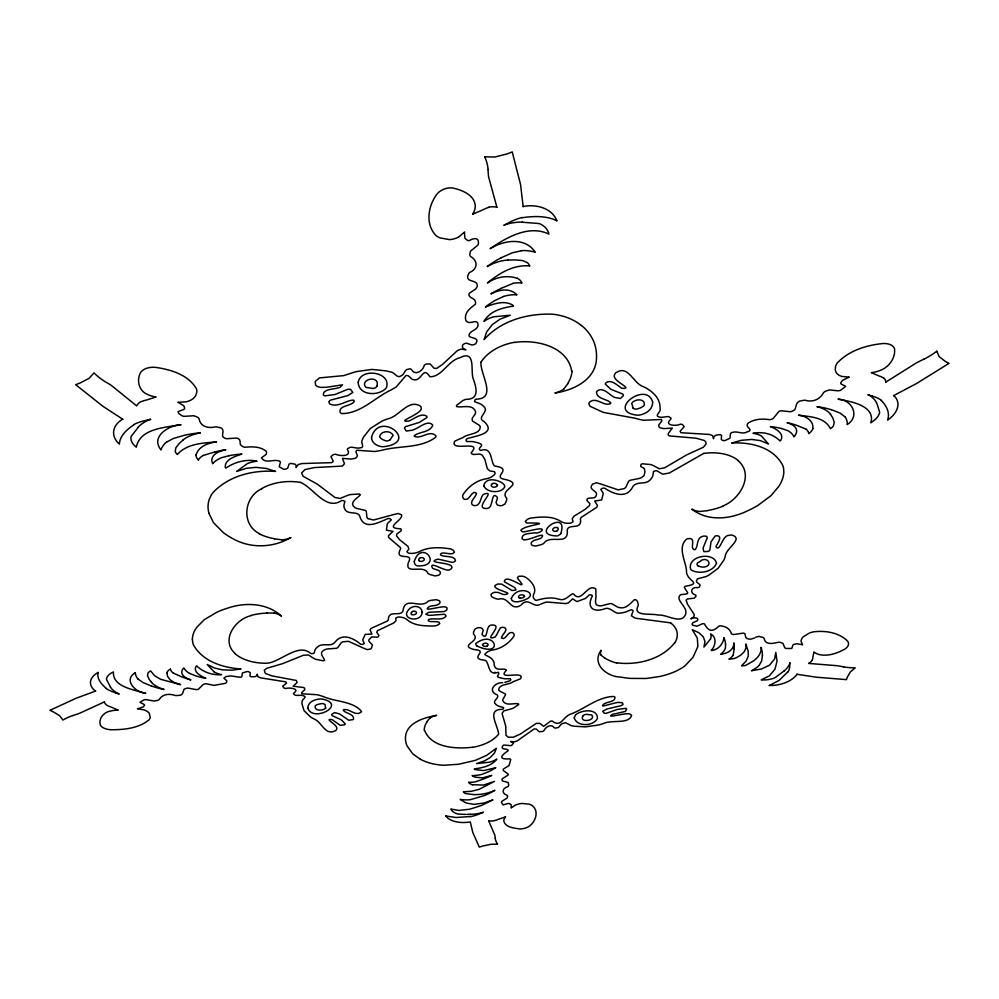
<?xml version="1.0" encoding="UTF-8"?>
<svg xmlns="http://www.w3.org/2000/svg" width="999" height="999" viewBox="0 0 999 999"><rect width="100%" height="100%" fill="white"/><g stroke="black" fill="none" stroke-linecap="round" stroke-linejoin="round"><path stroke-width="1.5" d="M762.462 655.232L761.638 661.013L759.228 665.197M734.215 648.751L733.166 655.044M723.863 637.861C723.276 643.806 718.568 649.2 712.674 650.349A7.343 4.208 -10.5 0 1 711.276 650.499C715.509 645.866 717.245 637.337 710.589 633.89A20.991 12.138 -10.1 0 1 710.526 639.16M196.129 454.832C198.564 446.241 208.554 442.794 216.583 441.92C202.959 443.057 187.05 443.481 177.298 454.508A13.112 8.679 0.6 0 1 175.25 451.61L175.762 447.939L178.896 443.868A71.666 47.028 -0.8 0 1 180.382 442.395L183.029 440.097M166.958 672.764L167.557 676.41L170.205 679.882L174.588 682.654L180.594 684.665L160.477 679.245L154.495 675.599L150.624 670.928A11.526 6.668 -0.2 0 0 148.064 672.889L147.502 675.724L149.088 679.108A64.086 37.413 -1.1 0 0 149.95 680.369L151.586 682.367M98.089 672.402C96.553 678.92 101.761 684.54 106.319 688.411M812.774 428.571C814.073 420.641 805.269 415.784 798.488 415.184C809.739 416.745 824.824 416.945 830.406 428.746A12.887 8.217 -14.7 0 0 833.391 425.949L834.277 422.302L832.891 418.194A70.854 45.242 -13.4 0 0 832.055 416.695L830.456 414.335M870.941 422.652C875.486 405.369 850.311 401.323 838.036 399.188C851.91 399.463 860.426 416.121 847.377 424.463M376.96 386.288L377.322 384.091A18.756 12.925 -3.7 0 0 376.973 381.88L376.411 380.931A4.258 2.935 -4.1 0 0 375.649 380.244C371.166 376.735 360.676 381.68 365.859 387.275A2.035 1.399 -3.9 0 0 366.346 387.5L368.132 387.724A12.675 8.679 -3.9 0 1 368.918 387.774A6.344 4.346 -3.9 0 1 369.68 387.874L370.766 388.112A28.322 19.668 -4.3 0 0 371.553 388.299L372.864 388.474A4.233 2.91 -4.1 0 0 376.81 386.263M710.401 639.16L703.933 647.102L704.969 641.533L703.333 636.912L698.776 632.642L692.27 629.695L697.327 638.111L697.876 646.49L692.994 657.342L684.852 665.958A36.638 21.066 -9.5 0 1 681.83 668.031L677.497 670.441A48.614 28.059 -9.4 0 1 659.839 676.46L646.453 678.471L630.381 678.408A67.295 39.098 -9.4 0 1 620.816 677.072C607.517 677.01 591.608 664.685 600.599 651.098A55.682 32.03 -9.4 0 1 600.948 650.386M812.212 660.102L812.711 658.591A37.363 20.979 -11.4 0 0 812.811 657.941L812.899 657.292A55.807 30.957 -12.9 0 1 813.161 655.794L813.81 652.909A63.087 35.677 -11 0 0 813.998 651.947A18.606 10.452 -12.4 0 0 819.405 654.62C828.333 656.53 837.562 653.196 845.266 648.851A10.914 6.106 -12.5 0 0 848.413 644.73L848.551 643.631A13.012 7.293 -12.4 0 0 847.239 640.721C838.373 632.404 825.361 630.419 813.661 631.818A15.709 8.866 -12.2 0 0 809.415 633.041L803.221 636.825A13.399 7.567 -12.2 0 0 801.46 639.435A13.174 7.443 -12.2 0 0 801.073 641.321L802.584 644.917A17.87 10.04 -11.7 0 0 801.285 644.542L796.965 643.743L793.955 644.355A3.609 2.035 -11.8 0 0 792.869 645.167L791.745 648.488L786.076 648.451A5.232 2.96 -11.7 0 1 784.715 647.689L782.954 643.418L780.369 642.382A7.667 4.346 -11.5 0 0 778.159 642.307C773.226 643.418 765.097 645.416 764.16 638.411A7.842 4.471 -11.2 0 0 762.786 637.35L758.915 636.388L755.706 637.137M567.782 383.791L563.848 388.911M426.785 721.89L429.67 718.343M582.817 715.896L582.38 717.369A15.172 8.442 -8.1 0 0 582.492 718.818L582.867 719.442A3.447 1.911 -7.9 0 0 583.428 719.879C586.45 721.74 595.192 719.405 591.808 714.997A1.648 0.924 -8 0 0 591.433 714.859L590.022 714.747A10.377 5.807 -8.1 0 1 589.398 714.735A5.17 2.885 -8 0 1 588.798 714.672L587.936 714.535A22.627 12.537 -7.8 0 0 587.312 714.435L586.276 714.347A3.422 1.911 -7.9 0 0 582.941 715.908M787.924 671.765L779.145 680.369L769.255 685.526M674.512 643.044C661.113 659.602 637.437 665.434 616.907 662.837M496.665 759.277C491.496 766.183 482.292 767.707 474.3 768.98A6.856 3.734 -6 0 0 474.975 769.555L483.528 770.604L495.591 767.744M560.776 533.591C569.355 507.13 527.022 535.539 557.417 535.939A8.017 5.032 -8.1 0 0 560.751 533.578M390.147 439.735L390.734 438.923A27.398 18.382 -3.9 0 0 391.009 438.399L391.396 437.662A6.169 4.121 -4.7 0 1 391.733 437.2A12.338 8.229 -4.8 0 1 392.145 436.738L392.969 435.639A1.986 1.324 -4.6 0 0 393.019 435.252C390.584 430.02 380.769 430.719 379.72 436.575A4.133 2.772 -4.4 0 0 380.007 437.387L380.719 438.211A18.244 12.263 -4.7 0 0 382.854 439.66L385.389 440.721A4.108 2.747 -4.5 0 0 390.197 439.76M138.349 427.172L131.144 436.438A13.998 9.291 1.7 0 0 130.906 437.912L131.081 439.86A21.491 14.273 1.5 0 0 136.339 447.19C139.81 428.309 165.659 427.435 181.031 424.712C169.193 425.112 150.2 436.426 160.889 449.725M511.276 807.754L515.534 805.044A11.863 6.256 -6.6 0 1 518.144 804.158A12.075 6.356 -6.6 0 1 522.115 803.471L528.971 804.12A14.148 7.455 -6.6 0 1 531.868 805.319C538.898 810.276 536.226 820.191 530.569 825.162A11.663 6.094 -6.6 0 1 527.197 827.372L525.736 827.946A9.778 5.095 -6.6 0 1 519.405 828.908C513.936 828.009 505.044 827.397 503.771 820.778A16.708 8.741 -6.6 0 1 505.594 816.845A58.392 31.256 -6 0 1 504.27 817.307L500.249 818.656A49.613 25.574 -6.5 0 0 498.176 819.392L497.29 819.729A34.353 18.219 -6 0 1 496.391 820.067L494.23 820.703A10.09 5.307 -6.1 0 1 488.711 820.941M783.915 671.053L775.074 677.672A11.651 6.506 -11.2 0 1 773.426 678.358L771.128 679.058A17.945 10.04 -11.2 0 1 761.226 679.844L769.367 675.873L774.937 669.255L777.035 661.226L775.786 652.335L774.7 658.766L769.754 665.047L761.75 668.905L751.698 670.729M135.202 672.739C122.877 680.244 135.864 692.669 145.767 693.343C134.565 689.76 112.45 687.212 113.411 671.927A18.719 10.764 0.4 0 0 107.193 676.872L106.606 678.296A12.2 7.018 0.5 0 0 106.468 679.42L110.464 687M166.758 442.02L173.376 438.474L184.141 435.352A72.353 47.128 -0.1 0 1 200.162 432.879M557.267 530.831L556.63 531.181A3.059 1.923 -8.2 0 1 552.697 529.495A3.059 1.923 -8.2 0 1 557.03 527.522M754.632 637.986L750.836 639.135A6.244 3.571 -11.2 0 1 748.813 639.023A6.543 3.746 -11.2 0 1 746.915 638.398L745.791 637.35L744.917 633.678A5.17 2.972 -11 0 0 743.281 633.104L733.89 634.527A7.48 4.321 -11 0 1 731.455 633.865C730.194 629.295 726.598 626.485 720.754 625.849A5.644 3.272 -10.7 0 0 719.043 626.023C712.225 632.454 708.853 631.693 704.32 623.851A3.671 2.135 -10.4 0 0 702.597 623.688L697.065 626.173L692.682 625.199A4.058 2.36 -10.3 0 1 692.095 624.013L692.719 622.852L697.265 620.716A4.258 2.485 -10.3 0 0 697.864 619.592L697.327 618.369L695.554 617.894A5.407 3.159 -10.3 0 0 692.282 618.256L690.846 618.818L693.98 616.67L694.255 614.597L687.437 604.07L686.138 600.199L687.499 598.95L694.205 598.189L695.953 596.266A6.244 3.696 -10.4 0 0 695.741 595.029C689.385 593.493 690.908 586.538 697.389 587.649A2.36 1.411 -10.6 0 0 697.926 587.587A2.572 1.536 -10.6 0 0 699.288 587.062L700.124 585.327A4.895 2.91 -10.6 0 0 699.725 584.49L697.04 582.342A6.481 3.871 -10.8 0 1 696.428 580.981L697.377 578.883L706.206 576.535A59.216 36.189 -10.5 0 0 709.19 574.937L718.169 568.281L723.988 559.902A40.459 24.575 -10.6 0 0 725.237 556.268C725.574 548.401 744.804 538.224 731.343 534.964A6.543 3.984 -11.7 0 0 728.983 535.389C722.352 534.765 719.892 553.059 716.021 546.665A3.946 2.398 -11.4 0 1 716.508 545.541C717.969 542.869 722.689 535.839 716.907 535.726A2.448 1.498 -11.4 0 0 714.934 536.238L711.026 541.795L709.839 550.137A3.459 2.098 -11.1 0 1 707.966 551.473L703.858 551.66L703.046 548.301A19.505 11.838 -11.4 0 1 703.683 546.478L707.342 537.674L706.518 536.276L703.945 536.063A5.657 3.459 -11.2 0 0 702.659 536.363C696.216 537.862 698.313 546.578 695.242 549.525A3.084 1.886 -10.9 0 1 694.23 549.65C689.322 548.189 696.827 537.375 688.411 538.636A5.582 3.422 -10.8 0 0 686.6 539.098C677.397 547.202 685.227 559.977 686.45 570.067A31.693 19.143 -9.9 0 1 686.475 571.815C687.012 581.381 703.146 583.179 685.139 586.338A5.332 3.184 -10.5 0 0 684.34 587.524C688.061 593.968 690.771 593.668 680.719 594.63C674.125 599.65 688.011 606.605 685.689 614.023C681.805 625.337 666.183 613.898 658.216 615.109C652.335 613.099 632.267 616.945 638.011 606.106A15.347 9.128 -9.1 0 0 638.224 604.345L637.474 601.448L635.988 599.862A2.048 1.224 -9.4 0 0 634.427 599.7C630.519 603.146 626.173 609.44 619.018 607.529A8.229 4.908 -9.1 0 1 616.333 606.331L611.675 603.658A6.494 3.871 -8.9 0 0 610.014 603.596L601.898 605.731A7.23 4.321 -8.7 0 1 599.537 605.806C592.769 605.706 596.828 598.126 595.854 594.155A32.305 19.393 -9.3 0 1 595.941 592.02L595.741 588.798L593.019 587.749A5.944 3.584 -8.6 0 0 591.845 587.799C585.576 588.748 580.219 602.459 573.588 594.03A3.297 1.986 -8.2 0 0 572.252 593.93C567.969 596.328 564.81 601.435 558.516 599.1C550.699 596.79 543.119 598.438 536.213 600.449A5.719 3.459 -7.5 0 1 534.94 599.837L533.553 598.039A13.174 7.967 -7.7 0 1 533.616 594.368C537.587 587.912 530.369 579.994 524.95 576.91A10.377 6.331 -7.2 0 0 521.815 576.148L518.718 576.348L517.532 577.572A4.133 2.535 -7.3 0 0 517.47 578.271C530.794 593.593 510.751 576.46 505.644 579.47A4.92 3.009 -7 0 0 504.67 580.481L504.483 580.844A3.297 2.023 -7 0 0 504.495 581.88L512.724 586.438A20.23 12.275 -6.7 0 1 513.811 587.062A21.603 13.099 -6.7 0 1 515.222 588.074L515.934 590.034L512.025 590.534L501.723 584.128L497.814 584.003L495.179 585.352A4.171 2.547 -6.8 0 0 494.717 586.176C495.404 590.646 515.984 593.231 504.283 594.567A7.343 4.471 -6.9 0 1 502.709 594.28L498.139 592.407L494.88 592.295A5.432 3.297 -6.7 0 0 493.056 592.857L492.519 593.131A4.583 2.785 -6.7 0 0 490.996 594.692L491.633 596.74L495.554 598.588A17.42 10.614 -6.9 0 0 498.326 599.238C509.103 595.704 509.902 611.75 520.741 605.382C528.346 596.303 532.405 607.817 539.66 604.707M885.851 382.093L915.908 363.199A69.093 43.269 -17.3 0 1 918.893 361.613L924.087 359.028M261.713 488.786C243.594 496.965 241.034 524.775 259.615 533.753M134.141 424.612C127.41 429.17 119.868 435.327 119.356 444.105A27.897 18.544 1.8 0 1 122.677 419.168M458.653 237.025L464.61 232.018A22.89 16.971 -8.1 0 0 464.498 233.579L464.947 238.299L467.407 240.397A4.583 3.397 -7.4 0 0 469.393 240.547C473.002 238.361 479.133 236.651 478.446 243.381A6.631 4.895 -7.5 0 1 477.609 245.354L470.504 251.161L469.742 254.47A9.678 7.105 -7.7 0 0 470.566 256.493C478.146 260.602 477.834 269.193 469.555 272.452A9.74 7.068 -7.5 0 0 468.219 274.65C465.309 281.631 473.688 280.032 476.56 283.204A7.692 5.557 -7.2 0 1 477.21 285.04A8.054 5.819 -7.2 0 1 476.873 287.225L475.487 289.148L469.28 293.256A6.344 4.57 -7.3 0 0 468.956 295.155C469.742 298.501 474.937 297.977 475.449 301.698A9.103 6.518 -7 0 1 475.299 304.32C470.379 308.154 464.036 312.325 465.696 320.142A6.818 4.845 -7.1 0 0 466.708 321.391C469.967 325.05 477.722 317.932 478.059 324.8C478.046 330.382 470.154 330.07 469.043 335.027A4.383 3.084 -7.1 0 0 469.48 336.526C472.04 338.474 479.345 337.712 476.148 343.069A4.808 3.372 -7 0 1 474.338 344.53L472.077 345.005L466.545 343.219A5.032 3.521 -6.8 0 0 464.398 343.681L462.537 345.105L462.437 346.903A6.531 4.57 -6.9 0 0 462.874 347.764A6.394 4.483 -6.9 0 0 464.41 349.138L465.959 349.787L461.014 349.126L457.392 350.612L442.594 364.335L436.75 368.369L434.128 368.331L430.094 363.886L426.211 364.086A7.193 4.995 -5.7 0 0 424.3 365.222C423.264 370.679 415.259 376.161 411.65 369.792A2.697 1.873 -5.1 0 0 411.326 369.43A2.947 2.035 -5.1 0 0 409.902 368.818L406.743 369.568A5.594 3.871 -5.1 0 0 405.582 370.517L403.296 374.175A7.393 5.12 -4.8 0 1 401.398 375.686C396.74 379.183 394.705 371.778 390.147 371.89A65.01 44.106 -3.8 0 0 386.338 370.904L372.003 369.418L356.443 371.591A44.93 30.682 -4 0 0 350.324 373.476L343.644 375.624L319.418 377.909L315.16 381.531L315.647 385.114A7.293 5.032 -2.6 0 0 317.357 386.488L320.617 387.4L326.648 387.262L342.545 384.827L339.935 387.387A4.408 3.034 -3.1 0 1 338.037 387.874C333.466 389.398 323.052 388.973 323.326 394.817A2.71 1.848 -2.8 0 0 324.95 395.841L334.902 394.543L347.902 389.248A3.846 2.647 -3.4 0 1 350.736 389.598L352.822 392.395L348.139 395.442A21.803 15.047 -3.1 0 1 345.142 396.316L330.469 400.137L328.783 401.723L329.608 403.683A6.231 4.258 -3 0 0 330.619 404.37C338.474 407.367 346.278 400.274 353.396 400.075A3.409 2.335 -3.5 0 1 354.021 400.699L354.22 401.436C351.311 406.418 337.899 405.257 340.247 412.637A6.119 4.158 -3.3 0 0 341.708 413.561C359.702 413.736 373.314 399.15 388.524 391.233A35.265 23.939 -5.1 0 1 391.233 389.897L396.228 386.938L406.056 375.399L408.254 375.711L412.237 379.37L414.722 379.882A6.106 4.221 -5.3 0 0 416.958 379.558C423.002 376.523 423.776 367.207 429.907 376.76C442.033 377.06 447.877 360.639 459.94 357.679C475.586 349.875 470.791 369.131 472.839 377.622C476.011 386.7 480.507 399.5 465.896 399.35A17.32 11.713 -6.7 0 0 462.937 400.512L456.543 405.419A2.31 1.573 -6.4 0 0 456.88 406.655C462.562 407.854 472.989 403.534 475.636 411.938A9.253 6.256 -6.6 0 1 474.725 414.71L472.327 418.069L472.152 419.917A7.293 4.908 -6.9 0 0 472.689 421.128L479.27 425.299A8.042 5.382 -6.7 0 1 480.282 426.885C479.92 434.74 467.857 433.329 463.012 437.55A36.014 24.301 -6 0 1 459.577 438.961L454.582 441.296L453.983 443.843A6.531 4.346 -6.3 0 0 454.508 444.617C457.629 449.4 481.793 440.996 471.228 452.697A3.609 2.385 -6.6 0 0 471.578 453.658L473.314 454.495L479.857 454.07L482.217 455.082L484.852 459.39L487.4 468.831L490.01 471.004L494.48 471.665L495.104 473.201A6.169 4.021 -6.9 0 1 494.592 474.425L492.282 476.473A14.236 9.303 -6.8 0 1 486.488 478.758C476.798 480.044 467.757 486.963 462.787 495.092A10.952 7.068 -6.5 0 0 462.799 497.502L464.223 499.313L466.496 499.313A4.358 2.81 -6.3 0 0 467.569 498.938C470.267 497.34 473.176 489.722 476.498 493.356C476.161 496.978 467.732 503.134 473.651 505.556A5.17 3.322 -6.5 0 0 475.524 505.556L476.148 505.457A3.459 2.223 -6.5 0 0 477.722 504.832L479.582 502.659L481.73 496.965A21.416 13.749 -7.1 0 1 482.305 495.904A22.877 14.685 -7.2 0 1 483.341 494.405C498.114 488.861 472.977 508.616 486.288 508.528A4.371 2.797 -6.8 0 0 487.724 508.316C493.681 507.467 490.959 489.81 497.265 497.327A7.755 4.983 -6.8 0 1 497.365 498.489L496.066 502.485L497.04 504.582A5.732 3.671 -7.1 0 0 498.551 505.382L499.163 505.544A4.845 3.109 -7.1 0 0 502.097 505.556L505.069 503.933L506.568 500.362A18.369 11.801 -6.8 0 0 506.618 498.226C498.513 489.348 524.775 484.565 506.006 479.607C489.91 477.36 514.622 468.968 494.955 466.071A10.14 6.656 -7.3 0 1 493.606 464.847C490.409 458.529 491.483 446.678 480.756 450.462C475.037 447.627 489.572 445.067 474.425 441.958A7.18 4.758 -6.6 0 0 472.14 441.583L466.583 441.508L465.996 439.972A4.908 3.259 -6.6 0 1 466.283 439.548A4.608 3.072 -6.6 0 1 467.282 438.648C474.875 435.939 497.415 433.753 484.028 421.516C475.774 417.694 489.835 411.625 483.828 406.618A16.971 11.464 -6.6 0 0 482.067 404.97A14.823 10.015 -6.7 0 0 480.069 403.758L474.537 401.648L474.962 399.937A5.782 3.934 -6.9 0 1 476.036 399.188C497.839 398.838 479.695 373.601 481.006 362.063M703.858 453.359L669.28 473.026L662.812 474.188L657.042 470.916A5.519 3.534 -10.7 0 0 655.744 470.741L653.483 471.466L652.859 475.599A14.211 9.116 -10.4 0 1 652.072 477.347A16.284 10.44 -10.3 0 1 650.674 479.208C646.316 485.714 635.639 480.157 632.317 487.599C625.811 499.2 612.936 493.643 604.657 488.186A4.458 2.847 -9.5 0 0 603.159 488.149A4.733 3.022 -9.5 0 0 602.509 488.236L600.786 489.41L602.772 492.47A6.943 4.433 -9.3 0 1 603.159 493.918L601.685 499.937L594.655 501.098L597.502 505.581L596.715 507.33L581.406 517.257A9.765 6.144 -9 0 0 580.369 518.681C582.792 531.98 565.571 521.403 567.357 532.367C567.02 545.591 549.438 534.178 543.668 543.531A17.97 11.264 -7.7 0 1 540.896 544.767L535.664 546.066L532.38 545.442A4.72 2.947 -7.7 0 1 531.218 543.868L531.193 543.444A5.594 3.484 -7.7 0 1 531.63 542.17L533.978 540.409L539.672 538.761A7.58 4.745 -7.7 0 0 541.146 538.024C548.264 529.857 526.348 542.357 523.001 539.385A4.283 2.685 -7.5 0 1 522.14 538.736C521.216 532.904 530.694 533.791 534.64 532.754C538.024 534.502 546.903 528.396 539.398 528.871A22.265 13.899 -7.8 0 0 537.037 529.183A20.854 13.024 -7.8 0 0 535.414 529.495L523.526 531.943A3.397 2.148 -7.5 0 1 522.065 531.468L521.678 531.193A5.07 3.197 -7.5 0 1 520.929 530.169C524.762 524.725 556.505 522.964 527.16 523.001A4.283 2.71 -7.7 0 1 526.211 522.639L525.299 521.403L527.097 519.567A10.739 6.781 -7.7 0 1 530.257 518.156C540.184 516.82 552.172 515.621 560.876 521.453A13.811 8.741 -8.6 0 0 566.071 523.226L569.58 523.289A5.982 3.771 -8.5 0 0 571.341 522.864L573.051 521.64L572.19 518.868L573.95 516.221L585.014 509.44L589.497 505.569L589.885 503.721L586.838 500.424L587.237 499.013A3.496 2.223 -9.1 0 1 588.336 498.276C591.396 497.564 595.779 499.163 596.503 494.73C597.502 490.734 587.812 489.572 592.27 484.602A6.331 4.058 -9.4 0 1 593.044 483.891L596.515 482.767L601.361 484.178A34.828 22.515 -10.1 0 0 604.445 485.239L618.194 489.872L624.25 488.586A7.742 4.945 -9.8 0 0 625.874 487.15L628.658 481.281A6.993 4.458 -10.2 0 1 629.969 480.319L637.399 478.796A8.891 5.707 -10.3 0 0 641.171 477.747L644.03 475.649L644.967 471.84L644.343 468.568L640.684 466.421L640.933 464.66A2.223 1.436 -10.5 0 1 642.345 463.786L650.736 464.56A16.596 10.639 -10.4 0 1 653.234 465.522L659.29 468.768L664.572 467.844L686.713 454.845L703.421 447.227L706.118 443.943L705.756 441.87L704.208 440.434L695.941 438.186L669.442 435.914L668.256 435.015L668.269 433.491L672.315 428.134L663.773 428.596L660.202 427.834A5.882 3.859 -11.4 0 1 658.99 426.773L658.741 425.099L661.85 420.904L661.45 419.493L643.468 420.254L637.911 419.056A34.353 22.515 -10.2 0 0 635.239 418.256L603.296 412.387L590.122 406.318L588.811 403.708A6.056 4.058 -9.9 0 1 589.447 402.347C595.829 396.178 603.483 406.493 610.214 403.746A3.359 2.26 -10.2 0 0 610.801 403.047C608.304 399.076 596.69 399.225 596.478 392.182A6.169 4.158 -10.2 0 1 596.977 391.221C601.985 386.663 608.179 393.306 612.474 396.216A21.466 14.473 -10.9 0 0 614.76 397.465L620.429 398.514L623.239 395.779A3.784 2.547 -10.6 0 0 622.614 393.956L610.864 389.298L605.369 384.19A2.672 1.811 -10.4 0 1 606.068 382.679C611.026 379.233 616.72 384.765 620.629 387.487A4.346 2.935 -10.8 0 0 621.977 388.324C634.877 389.111 611.176 381.044 614.56 374.65A7.205 4.883 -10.8 0 1 615.696 372.902C628.433 364.048 633.016 383.579 643.606 386.8A44.093 29.346 -10.4 0 1 648.226 389.31C654.045 393.057 659.477 398.738 659.964 405.981A64.136 42.72 -9.9 0 1 660.114 408.666C661.45 412.025 653.608 415.834 659.427 417.045A7.155 4.733 -11.5 0 0 661.987 417.295L667.344 416.595A5.395 3.546 -11.5 0 1 668.93 416.733L670.978 418.094A2.835 1.873 -11.5 0 1 670.729 419.218A2.61 1.711 -11.5 0 1 670.404 419.592C663.773 425.749 676.61 426.311 680.481 424.15A6.893 4.508 -11.7 0 1 682.542 424.6L684.153 426.635L680.119 431.268L680.981 432.729L709.615 434.465L712.624 435.639L713.486 438.673L713.761 437.487A6.044 3.896 -12.4 0 1 714.884 435.926A6.169 3.984 -12.5 0 1 715.771 435.227L720.279 434.565A4.758 3.072 -12.4 0 1 721.54 435.489L721.253 439.423L722.577 440.384A4.533 2.922 -12.6 0 0 724.899 440.584L729.932 438.261L730.469 433.516A4.121 2.66 -12.8 0 1 732.117 432.48C737.062 430.519 742.282 434.84 747.127 431.93C754.582 429.807 745.254 427.522 747.452 424.026A6.394 4.133 -13.3 0 1 748.588 422.827C755.356 418.606 762.974 418.681 770.167 419.73A8.529 5.519 -13.8 0 0 773.251 418.456L778.795 411.563A5.919 3.821 -14 0 1 781.093 410.751L790.396 411.738A7.517 4.87 -14.3 0 0 793.019 410.789A7.168 4.645 -14.3 0 0 794.917 409.49C796.603 405.781 795.753 400.911 802.172 400.624A9.041 5.844 -14.6 0 1 805.082 400.224C812.474 402.56 820.029 399.588 823.526 392.657A8.941 5.769 -15.2 0 1 825.574 391.183L829.532 389.935L838.149 390.821A6.131 3.971 -15.5 0 0 840.609 390.272L845.678 386.401L841.133 384.003A4.233 2.747 -15.7 0 1 840.733 382.854L842.369 380.482L847.514 377.884A21.041 13.536 -15.8 0 1 849.3 377.16L841.945 376.448A15.559 10.14 -16.1 0 1 839.135 375.262A15.834 10.327 -16.1 0 1 836.338 372.752L835.251 370.117L835.501 366.608A18.581 12.1 -16.1 0 1 837.199 363.049C848.763 350.674 865.933 345.329 882.442 343.581A15.559 10.127 -16.8 0 1 888.635 344.068L890.421 344.68A13.062 8.504 -16.9 0 1 894.58 348.976C895.466 358.067 889.135 366.945 880.756 370.192A22.19 14.436 -16.6 0 1 871.328 372.664A73.139 46.728 -14.9 0 1 872.789 373.276L877.072 375.149A67.907 44.156 -17.9 0 0 879.37 376.074L880.406 376.448A43.831 28.009 -15.6 0 1 881.418 376.848L883.541 377.934M540.771 604.095L545.167 602.385A9.278 5.569 -7.7 0 1 547.352 602.047L565.846 603.596L568.319 602.921L572.664 598.838L576.898 601.585L584.827 598.701A6.543 3.934 -8.4 0 0 586.425 597.652L589.36 594.855L591.47 594.992A4.446 2.672 -8.5 0 1 591.833 595.254A4.183 2.51 -8.5 0 1 592.37 596.016C586.937 605.756 591.495 612.911 603.846 609.115C610.601 605.531 614.173 615.172 620.903 612.949A15.072 8.991 -9.1 0 0 623.626 612.512A13.149 7.842 -9.1 0 0 625.986 611.863L631.106 609.715L632.804 610.377A5.082 3.009 -9.2 0 1 633.091 611.101L631.405 615.771L635.189 618.156L670.666 622.864M501.186 257.73L512.4 252.772L521.353 250.774M723.239 505.819C739.909 499.2 754.495 475.099 738.249 460.751M893.493 395.691L916.558 383.504L949.05 363.361A58.554 37.462 -19.1 0 1 945.391 361.451L939.185 356.68L936.762 351.211M203.409 455.444L214.76 451.935M500.974 288.424L512.999 283.429M104.283 701.96L79.733 713.211A61.239 34.903 1.7 0 1 77.285 714.11L73.027 715.521M412.45 611.463L413.124 611.213A2.935 1.773 -5 0 1 416.421 613.211A2.935 1.773 -5 0 1 411.925 614.547M485.564 307.018C493.856 303.758 504.408 300.062 512.649 305.082A8.979 6.394 -8.2 0 1 513.486 306.119C502.46 307.667 489.847 310.951 483.978 321.391A25.237 17.745 -7.9 0 1 493.356 316.833L510.264 315.222L499.85 319.28L492.282 324.638L486.6 331.968L484.103 339.635C500.861 320.492 527.672 313.261 552.335 314.21A44.093 30.682 -9 0 1 557.367 314.86L563.523 316.308A58.029 40.222 -8.7 0 1 581.406 325.549M503.459 296.553L496.003 299.975A60.727 42.582 -8.7 0 0 485.514 306.98M251.011 615.671C235.027 619.23 220.217 640.646 235.389 653.721M95.704 691.008L76.274 698.201L49.95 710.301A48.476 26.761 1.7 0 1 53.571 712L59.615 715.709L62.912 720.054A53.721 29.695 0.4 0 1 72.952 715.471M488.961 207.268L485.851 208.416A47.89 35.315 -8.7 0 0 484.565 209.016L483.279 209.628A74.026 56.931 -7.1 0 1 480.294 210.976L474.55 213.399A79.583 57.93 -8.6 0 0 472.652 214.236M241.708 454.133C235.514 456.331 225.012 459.078 225.187 467.12A8.429 5.544 -0.6 0 0 225.774 468.119C234.84 461.95 246.254 458.803 257.118 461.238A23.776 15.559 -1.3 0 0 247.39 463.598L236.626 471.466L246.353 468.319L255.869 467.357L266.421 468.469L275.599 471.416C253.197 469.792 228.958 475.749 213.137 492.432A41.284 26.573 -1.2 0 0 211.126 495.342L209.303 499.238A54.458 35.04 -1.5 0 0 209.003 513.324M504.807 682.317L509.74 680.881A3.984 2.298 -6.7 0 0 510.601 680.194A4.246 2.448 -6.7 0 0 510.851 679.869L510.352 678.733L505.544 678.783A6.244 3.609 -6.7 0 1 503.558 678.546C492.245 676.523 500.661 675.599 498.401 672.24C488.536 675.774 489.835 666.82 486.401 661.276A8.991 5.232 -6.2 0 0 485.177 660.327C466.97 658.441 490.347 650.686 474.038 649.537C458.116 645.142 481.393 641.683 473.576 634.153A16.983 10.09 -6.5 0 1 473.538 632.33L474.8 629.245L477.51 627.797A4.495 2.672 -6.2 0 1 480.257 627.772L480.831 627.909A5.32 3.159 -6.2 0 1 482.255 628.571L483.229 630.357L482.13 633.778A7.155 4.246 -6.4 0 0 482.255 634.777C488.186 641.183 485.427 625.898 490.859 625.199A4.058 2.423 -6.5 0 1 492.195 624.999C504.532 624.662 481.693 641.945 495.142 637.012A21.166 12.575 -6.2 0 0 496.078 635.739A19.805 11.763 -6.2 0 0 496.603 634.827L500.224 628.059A3.209 1.911 -6.7 0 1 501.673 627.497L502.247 627.397A4.77 2.835 -6.7 0 1 503.996 627.372C509.59 629.382 501.361 634.802 501.523 637.986C504.795 640.484 507.042 634.34 509.602 632.941A3.996 2.36 -6.9 0 1 510.601 632.604L512.687 632.567L513.986 634.078A10.052 5.944 -6.7 0 1 513.986 636.113C509.278 643.169 501.073 648.813 492.519 650.012A12.712 7.43 -6.5 0 0 487.337 651.972L485.302 653.658A5.532 3.247 -6.4 0 0 484.865 654.645C488.586 656.842 494.605 658.503 494.268 665.396C495.754 671.59 502.147 667.956 506.006 669.592A3.159 1.836 -6.6 0 1 506.318 670.317C497.277 679.632 518.256 672.439 520.816 676.161A5.657 3.259 -6.8 0 1 521.253 676.723L520.704 678.646L516.383 680.494A30.357 17.27 -7 0 0 513.411 681.605C509.403 685.052 499.3 683.578 498.626 689.809A6.881 3.934 -6.6 0 0 499.5 690.946L505.119 693.818A6.169 3.521 -6.5 0 1 505.581 694.68L503.421 698.463A7.78 4.421 -6.7 0 0 502.672 700.436C505.494 706.58 513.561 702.859 518.344 703.746A1.936 1.099 -6.8 0 1 518.618 704.607L513.261 708.141A14.523 8.242 -6.6 0 1 510.814 709.015L503.771 710.888L502.072 713.473L505.769 726.348L505.969 735.326L508.354 737.225L513.361 737.2L520.167 734.165L536.451 723.326L539.785 723.388L543.693 726.373L550.299 721.266A4.92 2.735 -7.3 0 1 552.11 720.991C561.475 728.433 562.824 715.983 571.565 713.798A29.396 16.608 -7.5 0 0 573.851 712.836C586.925 707.055 599.063 696.753 613.823 696.478A5.07 2.847 -8.4 0 1 614.934 697.102C615.784 702.984 604.245 701.148 602.522 705.656A2.797 1.573 -8.3 0 0 602.971 706.081L617.457 702.409L621.853 702.647A5.107 2.86 -8.5 0 1 622.589 703.096L623.039 704.42L621.503 705.544L609.278 708.453A17.557 9.753 -8.4 0 0 606.78 709.115L602.722 711.276L604.12 713.111A3.134 1.748 -8.3 0 0 606.368 713.286L617.32 709.44L625.449 708.353A2.198 1.224 -8.6 0 1 626.635 709.003L625.424 711.413L614.123 713.985A3.559 1.973 -8.4 0 0 612.549 714.347C603.771 719.542 628.371 711.388 630.419 714.447A5.857 3.247 -8.6 0 1 631.605 715.334C629.083 724.712 610.988 719.28 602.971 723.738A36.951 20.742 -8 0 1 597.976 725.087L585.526 726.86L574.288 726.223A54.121 30.544 -8.2 0 1 571.328 725.674L565.621 722.776L562.587 723.451A5.932 3.297 -7.6 0 0 560.988 724.487L558.99 726.91A4.495 2.498 -7.4 0 1 558.016 727.559L555.469 728.109A2.36 1.311 -7.4 0 1 554.095 727.497C551.148 723.438 545.342 727.047 543.893 730.769A5.769 3.209 -7.1 0 1 542.332 731.53L539.235 731.755L536.151 728.983L534.065 729.02L517.37 740.808L514.51 741.832L510.614 741.533L511.825 741.907A5.032 2.772 -6.5 0 1 513.036 742.719A5.132 2.835 -6.5 0 1 513.374 743.244L511.825 745.291A3.959 2.185 -6.6 0 1 510.127 745.629L504.008 745.017A3.771 2.085 -6.5 0 0 502.597 745.953C500.374 749.7 506.056 748.563 507.829 749.812A3.409 1.873 -6.5 0 1 508.166 750.711C500.274 756.006 498.414 759.715 509.965 758.84A5.232 2.86 -6.5 0 1 510.739 759.552L509.003 765.596L503.421 769.03A6.893 3.734 -6.5 0 0 503.309 770.541L508.216 774.1A4.77 2.585 -6.4 0 1 507.967 775.174L502.31 778.758A6.006 3.234 -6.5 0 0 502.06 779.982A5.732 3.084 -6.4 0 0 502.559 780.981L508.254 782.504L508.753 785.464A7.205 3.859 -6.3 0 1 507.767 786.688C502.122 788.174 501.311 793.443 507.03 795.266A7.018 3.734 -6.3 0 1 507.629 796.315L507.08 798.064L501.973 801.285A4.77 2.522 -6.4 0 0 501.386 802.334L503.134 804.907L507.879 803.533A3.272 1.736 -6.4 0 1 509.303 803.558L511.063 804.57L511.363 806.967A16.309 8.616 -6.2 0 1 511.288 807.754M228.996 455.694L221.566 457.679A25.787 16.896 -0.7 0 0 212.7 463.598M502.734 682.717C494.817 682.142 487.05 691.083 497.29 694.917C499.925 698.164 491.171 701.098 495.854 704.357A14.273 8.104 -6.6 0 0 497.34 705.469A12.45 7.068 -6.6 0 0 499.013 706.268L503.633 707.617L503.296 708.803A4.82 2.722 -6.5 0 1 502.397 709.34C485.901 709.14 498.002 725.299 498.613 734.128A35.552 19.88 -5.8 0 1 472.29 747.389M225.649 449.75C220.242 451.036 212.675 453.221 211.8 459.652A18.819 12.413 -0.6 0 0 212.637 463.561M707.105 510.701L699.75 511.476A16.296 10.19 -11.5 0 1 692.045 509.19M522.027 217.732C533.603 216.071 546.116 215.547 556.93 220.729M470.754 816.508L456.168 817.507L445.791 815.996M472.252 747.277C455.969 749.1 431.668 747.976 424.575 730.381M514.635 342.457C535.939 339.136 567.707 346.378 571.69 371.153M494.53 672.414L495.204 672.352M507.829 260.127L512.499 259.927A76.249 54.096 -8.2 0 1 515.347 259.927L522.564 260.564L527.46 262.687A14.036 10.19 -8.8 0 1 529.657 265.921M266.895 612.986L274.076 613.111M470.392 814.285L467.082 814.372M465.809 814.41L458.479 814.098A10.789 5.707 -5.7 0 1 456.993 813.748L455.269 813.099A16.596 8.804 -5.8 0 1 450.861 809.04L459.028 810.451L469.867 809.165L481.393 805.519L492.919 799.874L483.953 803.046L473.863 804.382L465.984 802.946L460.139 799.387A23.964 12.875 -5.8 0 0 470.179 799.737L484.715 795.441A59.103 32.143 -5.6 0 0 494.742 790.384M281.793 539.76L274.475 538.873M463.511 791.845L471.491 791.258L478.921 789.422L494.493 781.393L483.616 785.039L472.352 784.739M522.34 222.228L538.985 223.539A15.072 11.114 -9.6 0 1 541.021 224.35L543.344 225.762A23.114 17.008 -9.4 0 1 548.926 234.103C528.946 224.488 506.543 237.337 490.122 248.726C503.334 240.247 525.162 236.751 535.039 252.01M529.707 265.909C513.686 264.448 499.25 273.139 487.4 282.992C495.879 277.01 507.342 274.837 517.207 278.346M520.292 598.276L519.58 598.176A2.947 1.786 -7.2 0 1 520.042 595.167A2.947 1.786 -7.2 0 1 524.375 596.141M484.702 156.818L494.855 157.03L506.643 154.021A64.985 51.124 -9.1 0 0 512.225 151.91L520.579 184.628L523.176 206.756M796.765 674.263L816.395 677.21L846.503 679.632A47.003 25.537 -13 0 1 847.377 677.072L850.399 671.865L855.219 667.856A54.508 30.507 -13 0 1 843.593 666.907M843.656 666.845L839.51 666.083A57.03 31.081 -11.6 0 0 837.012 665.696L808.603 663.411A11.076 6.194 -11.8 0 0 812.337 660.114M781.668 428.534L787.899 430.719A25.487 16.234 -13.4 0 1 794.005 436.825A18.594 11.901 -13.7 0 0 796.34 432.929C798.201 427.272 791.595 423.788 787.05 422.714A78.109 49.213 -12.7 0 1 796.415 425.224L805.756 428.971M871.877 395.916L869.555 395.292A41.783 26.486 -15.2 0 0 867.969 394.93M831.193 409.615L840.009 413.012L844.817 416.708M190.709 679.844C186.9 678.483 180.657 675.898 181.918 670.841A16.671 9.678 -0.9 0 1 183.853 667.944A23.114 13.511 -1 0 0 189.635 673.476M115.409 692.794L117.582 693.481A37.462 21.653 0.2 0 0 119.068 693.893M151.224 685.963L142.932 682.504L138.237 679.158M189.723 673.426L195.467 675.761A52.023 30.694 -1.3 0 0 205.831 678.358C201.586 676.286 193.007 672.502 195.866 666.608A7.505 4.371 -1 0 1 196.703 665.896C203.159 672.302 212.462 675.299 221.466 674.675A21.379 12.512 -1.5 0 1 213.911 671.79M420.404 759.302L412.812 753.92L407.105 745.991A63.924 35.602 -5.9 0 1 405.557 740.484C403.783 723.85 422.452 717.981 435.514 715.559A53.172 29.458 -5.5 0 1 436.638 715.346A14.361 8.067 -5.4 0 0 429.57 718.293M605.044 658.316L601.311 655.369M122.902 419.33L102.847 406.243L75.612 384.652A60.327 41.471 5.1 0 0 80.395 382.867L89.148 378.296L94.031 372.864A67.058 46.678 2.4 0 0 104.545 381.343L109.241 384.078A71.316 47.378 3.9 0 1 111.826 385.789L136.676 405.931A13.399 9.028 1.8 0 1 140.747 401.748L143.569 400.811A44.68 29.845 1.3 0 1 144.83 400.462L146.091 400.112A69.381 47.927 3.1 0 0 148.951 399.275L154.308 397.552A74.376 49.388 0.6 0 1 156.106 397.003A22.577 15.46 1.8 0 1 146.978 394.168C138.699 390.671 136.339 379.682 140.709 372.34A13.299 9.128 2 0 1 146.928 368.219L149.088 367.657A15.847 10.864 2 0 1 155.931 367.42C171.116 369.655 188.187 374.762 196.416 388.673A18.869 12.875 1.2 0 1 196.791 392.282L195.642 395.791L193.431 398.376A16.084 10.977 1.2 0 1 189.46 400.774A15.809 10.789 1.2 0 1 185.989 401.86L177.872 402.31A21.429 14.423 1.4 0 1 179.483 403.084L183.928 405.869L184.715 408.291A4.308 2.91 1 0 1 183.828 409.428L178.022 411.663L178.759 413.449L181.868 415.709A6.231 4.208 0.9 0 0 184.266 416.346L193.794 415.746L197.49 417.145A9.091 6.106 0.7 0 1 199.076 418.681C200.212 426.785 208.591 428.646 215.584 426.823A9.166 6.131 0 0 1 218.494 427.322C225.399 428.196 222.165 432.654 222.615 436.363A7.255 4.845 -0.4 0 0 224.101 437.712A7.605 5.082 -0.4 0 0 226.486 438.736L236.651 438.049A5.994 3.996 -0.6 0 1 238.749 438.936C241.421 440.484 238.699 444.468 241.833 445.929A8.616 5.744 -0.9 0 0 244.555 447.29C251.76 446.628 259.49 446.203 265.884 450.986A6.444 4.271 -1.3 0 1 266.583 452.21L266.221 454.32L261.463 457.829C265.584 464.26 273.476 458.803 279.208 461.001A4.146 2.735 -1.7 0 1 280.507 462.062L279.196 466.758L283.504 469.193A4.558 3.009 -1.9 0 0 286.001 469.055L287.737 468.131L288.986 464.248A4.783 3.147 -2.1 0 1 290.659 463.374L295.055 464.148A6.194 4.083 -2 0 1 295.704 464.86A6.069 3.996 -2 0 1 296.253 466.433L296.066 467.607L298.139 464.635L301.71 463.573L331.793 462.637L333.241 461.226L330.906 456.58L333.341 454.62A6.893 4.558 -3.2 0 1 335.627 454.245C339.398 456.106 351.848 456.843 347.677 450.074A2.597 1.736 -3.5 0 1 347.49 449.7A2.835 1.886 -3.5 0 1 347.677 448.588L350.274 447.315A5.382 3.584 -3.5 0 1 351.948 447.227L357.13 448.064A7.13 4.758 -3.7 0 0 359.827 447.902C365.796 447.664 360.102 442.732 362.35 439.697A63.486 42.17 -5.4 0 1 363.536 437.087L370.342 428.471L381.818 421.216A43.731 29.121 -4.9 0 1 387.45 418.931C399.463 416.745 408.404 398.189 420.766 406.381A7.143 4.845 -5.2 0 1 421.241 408.116C422.627 413.836 394.867 422.177 408.616 421.116A4.308 2.91 -5 0 0 410.277 420.354C415.109 418.219 421.603 412.712 426.66 416.171A2.647 1.786 -5.4 0 1 426.798 417.657L419.368 422.415L405.831 426.548A3.759 2.522 -5 0 0 404.508 428.309L406.281 431.044L412.362 430.207A21.291 14.398 -4.9 0 0 415.122 429.071C420.279 426.96 427.609 420.055 432.492 424.725A6.094 4.096 -5.5 0 1 432.629 425.674C429.558 432.567 418.793 431.755 414.21 435.739A3.334 2.235 -5.2 0 0 414.523 436.438C421.128 439.41 429.87 429.545 435.776 435.714A5.994 4.008 -5.6 0 1 435.889 437.05C421.678 448.226 400.961 445.616 383.841 449.775A34.128 22.403 -4.6 0 0 380.831 450.487L374.75 451.498L356.818 450.237L355.881 451.598L357.417 455.794L356.518 457.417A5.869 3.896 -3.6 0 1 354.882 458.416L350.961 459.053L342.432 458.379L344.48 463.736L342.345 466.071L314.335 467.594L304.945 469.58L301.611 472.989L303.122 476.286L317.332 484.19L334.965 497.477L340.01 498.501L347.427 495.454A16.571 10.677 -3.7 0 1 350.337 494.567L359.165 494.006A2.223 1.436 -3.8 0 1 360.264 494.892C358.191 497.864 348.064 502.46 354.995 507.679A8.866 5.719 -3.8 0 0 358.416 508.791L365.359 510.427A6.968 4.471 -3.8 0 1 366.308 511.388L366.883 517.195A7.717 4.945 -4.1 0 0 367.969 518.618M697.764 565.746L699.924 566.583A16.733 10.127 -11.1 0 0 702.459 567.07L703.771 567.07A3.784 2.285 -10.9 0 0 704.894 566.895C712.349 565.546 708.466 557.654 702.509 559.852A1.823 1.099 -10.9 0 0 702.01 560.039L700.836 560.864A11.376 6.906 -10.8 0 1 700.374 561.251A5.669 3.434 -10.8 0 1 699.862 561.6L699.05 562.075A24.863 14.898 -11 0 0 698.438 562.412L697.564 563.024A3.759 2.273 -10.9 0 0 697.876 565.671M173.401 673.114L182.093 677.01A72.865 43.207 -1.3 0 0 190.684 679.882M213.998 671.74L207.255 664.535L214.623 668.056L222.527 669.867L232.043 670.192L241.059 668.955C223.114 667.794 202.997 661.663 193.581 645.129A38.212 22.702 -1.4 0 1 192.732 642.507L192.395 639.073M300.262 482.317C313.386 487.387 325.724 511.188 341.458 500.661A5.519 3.559 -3.4 0 1 342.857 500.511L344.88 501.273L343.918 505.344A14.186 9.141 -3.8 0 0 344.043 507.067A16.246 10.465 -3.8 0 0 344.755 508.916C347.44 515.746 359.041 509.815 360.177 517.507C364.91 530.581 379.345 522.027 387.912 518.606A4.433 2.822 -4.5 0 1 389.435 518.606A4.708 3.009 -4.5 0 1 390.047 518.693L391.333 519.88L388.161 522.814A6.906 4.396 -4.6 0 0 387.225 524.225L386.401 530.119L393.032 531.381L388.461 535.689L388.586 537.412L400.174 547.327A9.703 6.094 -4.5 0 1 400.674 548.713C393.219 562.137 414.647 551.361 408.491 562.225C403.933 575.786 424.325 563.673 427.897 573.364A17.745 11.001 -5.6 0 0 430.194 574.587L434.89 575.911L438.399 575.337A4.67 2.885 -5.5 0 0 440.134 573.826L440.322 573.426A5.519 3.409 -5.5 0 0 440.372 572.177L438.711 570.454L433.666 568.793A7.48 4.645 -5.5 0 1 432.48 568.056C428.159 559.615 446.378 572.902 449.962 569.592A4.221 2.622 -5.7 0 0 451.048 568.98C457.879 561.738 423.101 563.598 437.674 559.203A22.015 13.599 -5.4 0 1 439.91 559.54A20.617 12.75 -5.4 0 1 441.396 559.865L452.247 562.4A3.359 2.085 -5.8 0 0 453.871 561.95L454.345 561.688A5.007 3.109 -5.8 0 0 455.482 560.714C454.807 555.057 444.53 557.667 440.459 554.87C440.434 550.998 448.788 554.433 452.023 553.696A4.221 2.635 -5.8 0 0 453.084 553.359L454.458 552.185L453.371 550.374A10.602 6.618 -5.7 0 0 450.774 548.963C440.484 547.24 428.596 546.653 419.118 551.71A13.699 8.616 -5 0 1 413.261 553.359L409.727 553.371A5.932 3.721 -5 0 1 408.129 552.922L406.868 551.71L408.803 549.025L408.042 546.428L399.538 539.66L396.516 535.814L396.828 534.003L401.136 530.856L401.273 529.47A3.472 2.198 -4.7 0 0 400.462 528.746C383.703 528.209 401.873 520.979 401.723 515.372A6.281 4.021 -4.6 0 0 401.223 514.66L398.164 513.498L392.744 514.772A34.665 22.465 -4.3 0 1 389.248 515.746L373.601 520.004L367.969 518.618M476.935 646.016C504.732 658.766 495.354 628.458 475.761 643.568A7.517 4.433 -6.3 0 0 476.96 646.003M581.48 325.499C588.498 331.056 593.756 338.936 595.654 347.727A79.495 54.957 -8.2 0 1 596.515 356.456C597.115 378.421 575.274 389.697 556.543 392.744A66.896 46.478 -9 0 1 555.157 393.019M881.28 400.524C886.375 405.394 890.284 412.999 887.599 420.092A27.285 17.32 -15.8 0 0 893.755 395.542M419.155 560.864L419.655 561.213A3.022 1.886 -5.2 0 0 424.225 559.627A3.022 1.886 -5.2 0 0 420.654 557.654M632.929 407.854L632.667 407.018A27.497 18.282 -11.5 0 1 632.604 406.468L632.504 405.719A6.206 4.146 -10.7 0 0 632.355 405.232A12.438 8.292 -10.5 0 0 632.13 404.757L631.743 403.721A1.998 1.336 -10.9 0 1 631.843 403.209C634.64 398.788 645.242 398.139 644.367 404.97A4.158 2.772 -11 0 1 643.768 405.781L642.757 406.593A18.382 12.3 -10.9 0 1 640.109 408.004L637.212 409.003A4.133 2.747 -10.9 0 1 632.866 407.879M876.473 402.909L876.797 403.571M877.272 404.57L879.644 412.225A13.699 8.679 -15.7 0 1 879.32 413.686L878.433 415.596A21.041 13.362 -15.5 0 1 870.916 422.639M488.686 820.978L494.73 834.889A52.535 27.198 -5.4 0 1 495.005 836.213L495.317 838.461M497.39 484.877L497.477 485.389A3.147 2.035 -7 0 1 492.607 486.975A3.147 2.035 -7 0 1 492.582 483.591M208.916 513.336L213.511 522.714L223.426 532.692A74.925 48.377 -1.9 0 0 231.618 537.962C249.3 548.588 271.878 548.126 289.698 538.236A62.625 40.26 -1.3 0 0 290.734 537.699M496.903 207.168L488.723 177.335A77.685 58.953 -11.5 0 1 488.349 174.45L487.974 169.518M733.803 643.144C734.14 647.939 729.994 651.86 725.686 653.134A16.334 9.353 -10.6 0 1 720.679 654.357A22.502 12.9 -10.3 0 0 725.411 648.114L725.611 644.068M703.858 453.421A41.059 25.986 -11.7 0 1 738.448 460.639M883.665 377.859A13.124 8.429 -16.2 0 1 885.738 382.118M936.8 351.236A65.922 43.332 -17.6 0 1 924.15 359.116M871.815 395.991A36.688 23.264 -15.3 0 1 881.48 400.387M868.268 394.692A36.076 22.977 -15.2 0 1 876.61 402.859M844.979 416.633A29.695 18.894 -14.6 0 1 847.252 424.488M817.207 406.705A71.254 44.992 -13.7 0 1 831.143 409.677M817.182 406.768A33.204 21.204 -14.2 0 1 830.619 414.26M812.924 428.571A12.6 8.042 -14.2 0 1 808.828 433.516M805.856 428.908A18.007 11.464 -13.9 0 1 808.79 433.566M781.643 428.571A56.306 35.639 -12.8 0 0 770.291 426.598C775.474 428.534 784.465 433.316 780.968 440.01A8.329 5.32 -13.6 0 1 780.032 440.984C773.176 433.841 762.587 431.331 753.021 433.316A23.564 15.06 -12.9 0 1 761.338 435.926L768.556 444.043L760.551 440.671L751.897 439.46L741.47 440.297L731.605 443.019C750.661 441.958 773.401 447.127 782.779 465.472A40.834 25.699 -12.5 0 1 783.591 468.419L783.84 472.327A53.946 34.003 -12.3 0 1 778.833 486.338L771.078 495.604L757.979 505.369A74.413 47.178 -12 0 1 748.251 510.489C731.168 519.068 708.89 521.815 692.744 509.815A61.95 38.961 -12.4 0 1 691.945 509.253M723.401 506.018A47.003 29.72 -11.7 0 1 707.105 510.589M557.155 527.41A3.434 2.16 -8.2 0 1 557.067 530.694M486.975 646.253A3.209 1.898 -6.4 0 1 482.779 645.129M482.455 644.755A2.86 1.686 -6.3 0 1 486.788 643.368A2.86 1.686 -6.3 0 1 486.9 646.153M495.204 838.473A48.164 24.925 -6.9 0 0 497.589 844.118L490.821 844.305L482.979 845.991A41.808 21.216 -6.1 0 0 479.283 847.102L472.764 832.417L470.292 821.927A21.379 11.301 -5.7 0 1 445.916 815.971M470.804 816.608A29.133 15.497 -5.7 0 0 480.244 813.536L482.08 812.774A33.279 17.732 -5.7 0 0 483.229 812.212M483.354 812.362A28.621 15.247 -5.9 0 1 470.379 814.347M494.68 790.359A26.911 14.51 -6 0 1 479.807 794.417L476.386 794.58A58.579 31.98 -6 0 1 474.288 794.655L465.297 793.518A10.352 5.544 -5.9 0 1 463.548 791.832M472.277 784.802A10.215 5.507 -6 0 1 468.631 782.242A14.735 7.992 -5.9 0 0 475.374 781.867L484.253 778.721A66.471 36.676 -5.6 0 0 491.733 775.386L482.604 777.846L475.487 777.234A15.21 8.254 -6.1 0 1 472.165 775.586A21.091 11.501 -5.9 0 0 482.23 774.25L487.774 772.065A47.54 26.174 -5.7 0 0 495.641 767.756M496.615 759.252A19.693 10.827 -6.1 0 1 489.498 762.212L476.511 763.586L484.44 760.926L490.197 757.554L494.505 753.009L496.378 748.263L486.6 755.381L475.337 760.376L458.753 764.223L444.006 765.259A34.928 19.318 -5.5 0 1 440.059 765.009L435.177 764.322A46.354 25.737 -5.6 0 1 420.467 759.277M424.225 730.394A40.747 22.802 -5.8 0 1 426.935 721.915M524.562 596.128A3.309 1.998 -7.2 0 1 520.379 598.089M670.604 622.901A37.313 21.716 -9.3 0 1 674.712 643.069M797.002 674.288A23.152 12.912 -11.3 0 1 769.292 685.451M788.136 671.778A31.394 17.595 -11 0 0 789.759 665.172L789.797 663.798A35.827 20.092 -11 0 0 789.672 662.924M790.022 662.911A30.932 17.395 -11.1 0 1 784.015 671.091M759.352 665.222A25.737 14.56 -10.8 0 1 751.648 670.679M761.088 647.439A62.662 35.627 -10.1 0 1 762.374 655.244M761.001 647.464A28.934 16.459 -10.7 0 1 757.279 657.617L755.119 659.627A62.612 35.964 -10.3 0 1 753.783 660.839L745.554 665.446A11.151 6.306 -10.9 0 1 741.558 665.759L746.141 661.051L748.288 656.093L748.189 651.148L745.816 643.955L746.003 647.889L744.292 651.66L740.734 655.169L735.938 657.929A10.977 6.244 -10.7 0 1 729.208 659.015M733.266 655.057A15.772 8.991 -10.5 0 1 729.145 659.028M733.89 643.131A69.868 40.11 -9.6 0 1 734.165 648.751M723.925 637.849A50.225 28.871 -9.8 0 1 725.549 644.08M601.173 655.406A14.885 8.629 -8.7 0 1 601.073 650.399M616.733 663.024A42.732 24.875 -9.2 0 1 605.182 658.241M419.418 560.739A3.397 2.123 -5.2 0 1 420.567 557.542M261.551 488.673A41.321 26.573 -2.1 0 1 300.237 482.38M133.966 424.463A37.45 24.788 1.3 0 1 146.166 420.379L148.876 419.742A42.632 28.184 1.2 0 1 150.724 419.443M138.212 427.11A36.751 24.413 1.1 0 1 150.499 419.193M161.014 449.737A30.195 19.93 0.5 0 1 166.621 441.945M182.892 440.01A33.691 22.265 0 0 1 200.175 432.954M198.339 459.89A12.787 8.442 0 0 1 195.966 454.832M198.351 459.94A18.269 12 -0.2 0 1 203.321 455.369M214.785 451.973A79.021 50.986 -1.1 0 1 225.624 449.687M229.021 455.731A56.931 36.926 -1.1 0 1 241.708 454.095M290.659 537.637A16.421 10.427 -2 0 1 281.805 539.86M274.525 538.748A47.303 30.395 -2.1 0 1 259.378 533.953M411.788 614.635A3.297 1.986 -5 0 1 412.612 611.613M235.202 653.796A38.299 22.752 -2.1 0 0 266.708 663.224C280.045 662.562 298.202 642.307 310.689 653.421A5.07 2.997 -3 0 0 311.863 653.696L313.998 653.321L315.01 649.912A13.037 7.692 -3.3 0 1 315.921 648.513A14.923 8.804 -3.3 0 1 317.407 647.09C322.29 641.945 331.131 647.901 335.264 641.82C342.657 632.604 353.609 638.373 360.627 644.193A4.133 2.448 -4 0 0 361.988 644.38A4.396 2.61 -4 0 0 362.587 644.38L364.348 643.543L363.037 640.721A6.456 3.834 -4.1 0 1 362.912 639.435L365.247 634.353L371.903 634.078L370.055 629.832L371.091 628.371L387.113 621.153A9.328 5.619 -4.3 0 0 388.349 619.992C388.224 608.141 402.859 618.843 403.321 608.891C406.243 596.54 421.116 609.278 428.196 601.161A17.27 10.427 -5.4 0 1 431.118 600.324L436.363 599.7L439.31 600.686A4.583 2.785 -5.4 0 1 439.985 602.31L439.897 602.709A5.432 3.297 -5.4 0 1 439.173 603.858L436.526 605.232L430.781 606.118A7.28 4.396 -5.4 0 0 429.22 606.63C420.367 613.274 443.906 604.457 446.503 607.467A4.121 2.485 -5.6 0 1 447.127 608.166L446.69 610.114L444.318 611.538L428.821 612.275L425.786 614.223L428.621 615.309A21.628 13.124 -5.4 0 0 430.894 615.284A20.242 12.275 -5.4 0 0 432.455 615.184L444.08 614.273A3.247 1.948 -5.6 0 1 445.304 614.885L445.579 615.172A4.833 2.91 -5.5 0 1 446.016 616.183C442.282 621.116 433.928 617.557 428.559 619.517C426.311 622.802 435.914 621.028 438.461 621.99A4.046 2.423 -5.4 0 1 439.235 622.427L439.76 623.626L437.662 625.074A10.202 6.119 -5.4 0 1 434.428 625.986C425.324 626.023 414.148 626.061 407.03 619.642A13.074 7.842 -4.6 0 0 402.585 617.457L399.338 616.995A5.694 3.422 -4.7 0 0 397.602 617.195L395.754 618.119L396.004 620.729L393.831 622.914L377.447 630.719L376.76 632.305L378.958 635.501L378.334 636.688A3.259 1.948 -4.2 0 1 377.21 637.212L371.64 636.887L368.818 639.947L368.956 641.296L372.502 645.104L371.266 648.513A5.832 3.447 -4.1 0 1 370.442 649.038L367.132 649.625L362.974 647.939A31.481 18.457 -3.6 0 0 360.364 646.715L348.526 641.333L342.794 641.808A7.155 4.246 -3.7 0 0 341.109 642.869L337.774 647.589A6.456 3.834 -3.4 0 1 336.451 648.276L329.495 648.801A8.129 4.795 -3.3 0 0 325.924 649.3C317.232 652.459 323.776 656.905 324.588 660.214A2.023 1.186 -3.2 0 1 323.226 660.789L315.746 659.328A15.222 8.991 -3.2 0 1 313.599 658.291L308.441 654.994L303.534 655.232L282.355 663.736L266.783 668.294L264.298 670.254L265.297 673.388L271.928 675.873L296.316 680.456L297.153 682.442L293.157 686.213L303.708 687.537A5.132 2.96 -2.9 0 1 304.67 688.461L304.732 689.747L301.661 692.644L301.873 693.743L317.457 694.755L322.103 696.141A30.245 17.507 -3.6 0 0 324.3 696.977C336.276 701.935 353.334 701.261 361.551 711.5A5.12 2.91 -3.9 0 1 360.826 712.424C354.945 716.345 349.563 708.266 343.731 709.702A2.847 1.611 -3.7 0 0 343.156 710.152C344.605 713.236 354.133 713.673 353.596 718.993A5.157 2.922 -3.8 0 1 353.059 719.63L348.788 720.242L340.896 714.859A17.895 10.102 -3.4 0 0 339.161 713.786L334.553 712.587L331.893 714.285A3.184 1.811 -3.5 0 0 332.192 715.634L341.371 719.842L345.242 723.813A2.223 1.249 -3.7 0 1 344.48 724.799L340.234 725.324L333.092 720.316A3.621 2.048 -3.5 0 0 332.08 719.63C322.427 718.431 339.223 724.725 336.563 729.607A5.944 3.334 -3.5 0 1 335.439 730.706C324.912 736.151 322.115 721.965 313.973 718.93A37.725 21.553 -3.6 0 1 310.364 716.795L303.996 710.614L301.973 703.87A54.883 31.369 -3.9 0 1 302.073 701.897C301.473 699.15 308.204 697.077 303.409 695.754A6.169 3.534 -2.9 0 0 301.223 695.341L296.541 695.391A4.695 2.697 -2.8 0 1 295.18 695.154L293.519 693.943A2.46 1.411 -2.8 0 1 293.818 693.131A2.26 1.299 -2.8 0 1 294.131 692.869C300.337 688.511 288.873 687.349 285.702 688.511A6.056 3.496 -2.6 0 1 283.928 687.986L282.655 686.276L286.538 683.091L285.889 681.88L260.564 677.846L257.929 676.648L257.28 674.163L256.993 675.087A5.395 3.134 -1.9 0 1 255.919 676.211A5.507 3.197 -1.9 0 1 255.095 676.673L251.024 676.773A4.246 2.46 -2 0 1 249.925 675.923L250.324 672.839L249.163 671.94A4.058 2.36 -1.8 0 0 247.065 671.553L242.445 672.939L241.833 676.648A3.671 2.135 -1.7 0 1 240.334 677.31L230.682 675.886L225.861 676.623L223.888 678.134L226.848 680.881L226.411 682.492A5.669 3.272 -1.4 0 1 225.387 683.328L214.011 685.364L206.019 683.741A7.492 4.308 -1.2 0 0 203.272 684.452L198.401 689.235A5.207 2.997 -0.9 0 1 196.353 689.647L187.999 688.061A6.568 3.771 -0.8 0 0 185.677 688.548A6.269 3.596 -0.8 0 0 184.003 689.372C182.73 692.257 183.204 695.878 177.847 695.454A7.917 4.545 -0.6 0 1 175.262 695.491C169.505 693.481 162.575 693.843 159.203 699.537A7.767 4.433 -0.2 0 1 157.467 700.449L154.021 701.048L146.266 699.625A5.282 3.009 -0.1 0 0 144.106 699.824L139.885 702.26L144.106 704.42A3.634 2.06 -0.1 0 1 144.543 705.306L143.282 706.905L138.911 708.353A18.232 10.365 0.1 0 1 137.4 708.728L143.943 709.864A13.149 7.405 -0.1 0 1 146.503 710.976A13.387 7.53 -0.1 0 1 149.126 713.011L150.275 717.469A15.697 8.841 0 0 1 149.038 719.842C138.674 728.296 124.475 729.732 111.501 729.757A13.037 7.305 0.3 0 1 106.081 728.933L104.47 728.358A10.927 6.119 0.3 0 1 100.362 725.049C98.264 718.606 103.921 712.187 110.165 711.126A18.644 10.452 0.2 0 1 118.282 710.127A65.01 37.5 -0.2 0 1 116.92 709.565L112.924 707.829A56.056 31.094 0.8 0 0 110.764 706.955L109.803 706.593A38.549 22.078 0.2 0 1 108.854 706.218L106.831 705.232A11.351 6.444 0.4 0 1 104.383 701.947M95.479 691.108A24.201 13.899 0.5 0 1 98.189 672.464M115.459 692.744A32.817 18.944 0.3 0 1 106.144 688.498M118.819 694.043A32.068 18.469 0.1 0 1 110.34 687.025M138.087 679.208A26.673 15.472 -0.3 0 1 135.315 672.739M151.274 685.926A65.547 38.499 -0.6 0 0 164.073 689.485A29.745 17.245 -0.6 0 1 151.436 682.404M166.821 672.752A11.289 6.543 -0.6 0 1 170.342 669.155M173.314 673.151A16.271 9.478 -0.7 0 1 170.379 669.13M192.357 639.073A50.462 29.982 -1.6 0 1 196.89 627.197L204.283 619.655L217.058 612.112A69.006 40.884 -1.9 0 1 226.673 608.441C244.38 602.185 266.021 602.584 280.731 615.446A58.142 34.59 -1.4 0 1 281.443 616.046M274.126 613.024A15.559 9.353 -2.1 0 1 281.343 616.096M250.861 615.471A43.906 26.099 -2.1 0 1 266.895 613.099M481.081 362.075A43.819 30.132 -8.2 0 1 514.597 342.282M458.653 237.025A16.783 12.512 -6.8 0 1 455.007 238.574A17.083 12.725 -6.8 0 1 449.45 239.61L439.785 237.837A20.055 14.96 -6.9 0 1 435.639 235.24C425.312 223.988 428.034 206.606 436.351 194.93A16.871 12.737 -7 0 1 441.171 190.522L443.281 189.435A14.161 10.702 -7 0 1 452.535 187.974C461.988 189.947 474.925 195.017 475.287 206.343A24.026 18.082 -7 0 1 472.652 214.236M488.936 207.143A14.336 10.702 -8.4 0 1 496.865 207.255M484.765 156.806A71.129 54.396 -5.8 0 1 488.136 169.493M523.114 206.493A30.032 22.215 -9.5 0 1 556.755 220.779M521.953 217.532A40.297 29.533 -9.4 0 0 508.454 222.939L505.819 224.325A45.867 33.541 -9.4 0 0 504.17 225.362M504.008 225.05A39.436 28.859 -9 0 1 522.365 222.103M521.353 250.624A32.355 23.402 -8.9 0 1 534.977 252.11M487.312 266.496A77.585 55.195 -9.3 0 1 501.248 257.792M487.387 266.546A35.976 25.899 -8.4 0 1 507.829 259.99M517.32 278.234A13.649 9.828 -8.4 0 1 521.977 283.104A19.505 13.961 -8.6 0 0 512.974 283.341M500.998 288.449A84.44 58.991 -9 0 0 490.884 293.881C497.415 290.622 505.544 288.249 512.499 291.608A20.03 14.298 -8 0 1 516.783 294.717M503.409 296.453A27.473 19.493 -8.3 0 1 516.77 294.792M563.973 388.986A17.495 11.938 -9 0 1 555.132 392.932M572.115 371.141A50.162 34.478 -8.3 0 1 567.607 383.753M492.507 483.479A3.534 2.285 -7 0 1 497.065 484.927M511.276 598.551L511.938 600.424L513.898 601.485A7.717 4.67 -7.1 0 0 518.294 601.71C545.866 596.041 518.331 581.793 511.276 598.551M652.634 402.06C652.971 409.415 645.554 414.285 638.998 415.097A8.841 5.869 -10.9 0 1 636.9 415.159C605.519 411.251 646.478 380.244 652.634 402.06M574.225 717.869C576.923 726.997 593.443 726.498 597.464 718.343C597.477 708.154 582.13 709.952 576.336 714.297A7.343 4.096 -7.9 0 0 575.324 715.209L574.225 717.869M325.662 707.829L325.649 707.991A1.698 0.962 -3.3 0 1 325.524 708.266C322.727 711.001 314.136 711.176 315.135 705.943A3.546 2.023 -3.2 0 1 315.709 705.406L316.658 704.894A15.522 8.816 -3.4 0 1 319.043 704.095L321.616 703.608A3.521 2.01 -3.3 0 1 325.162 704.794L325.249 705.444A23.439 13.362 -2.9 0 1 325.237 705.856L325.237 706.405A5.295 3.022 -3.4 0 0 325.312 706.768A10.602 6.044 -3.5 0 0 325.449 707.13L325.662 707.829M483.741 485.651C486.376 492.832 501.023 493.868 504.682 486.975A8.254 5.332 -7 0 0 503.484 484.003C498.376 479.495 485.826 476.773 483.741 485.651M716.533 563.199C713.224 571.903 699.175 574.625 691.42 570.067A8.054 4.858 -10.8 0 1 690.596 569.105C687.1 555.931 713.523 551.173 716.533 563.199M414.26 561.513L414.61 563.486A7.942 4.933 -5.2 0 0 417.07 565.834C444.443 567.282 421.578 538.299 414.26 561.513M307.804 707.841C312.188 723.189 347.827 704.682 322.54 699.113A7.567 4.321 -3.3 0 0 320.741 698.988C315.422 699.063 308.129 701.573 307.804 707.841M371.566 437.275C371.303 442.495 376.648 445.929 381.268 446.59A8.791 5.869 -4.4 0 0 383.354 446.728C420.991 442.545 378.933 409.64 371.566 437.275M422.14 612.162C421.628 623.738 398.189 619.33 409.765 608.516A7.705 4.658 -5 0 1 413.449 606.693C417.145 605.581 422.19 607.916 422.14 612.162M358.191 382.305C358.691 395.417 377.41 396.316 385.252 388.961A9.066 6.244 -4.2 0 0 386.401 387.637C391.82 372.215 361.014 367.045 358.191 382.305M755.281 637.474L755.281 637.474"/></g></svg>
